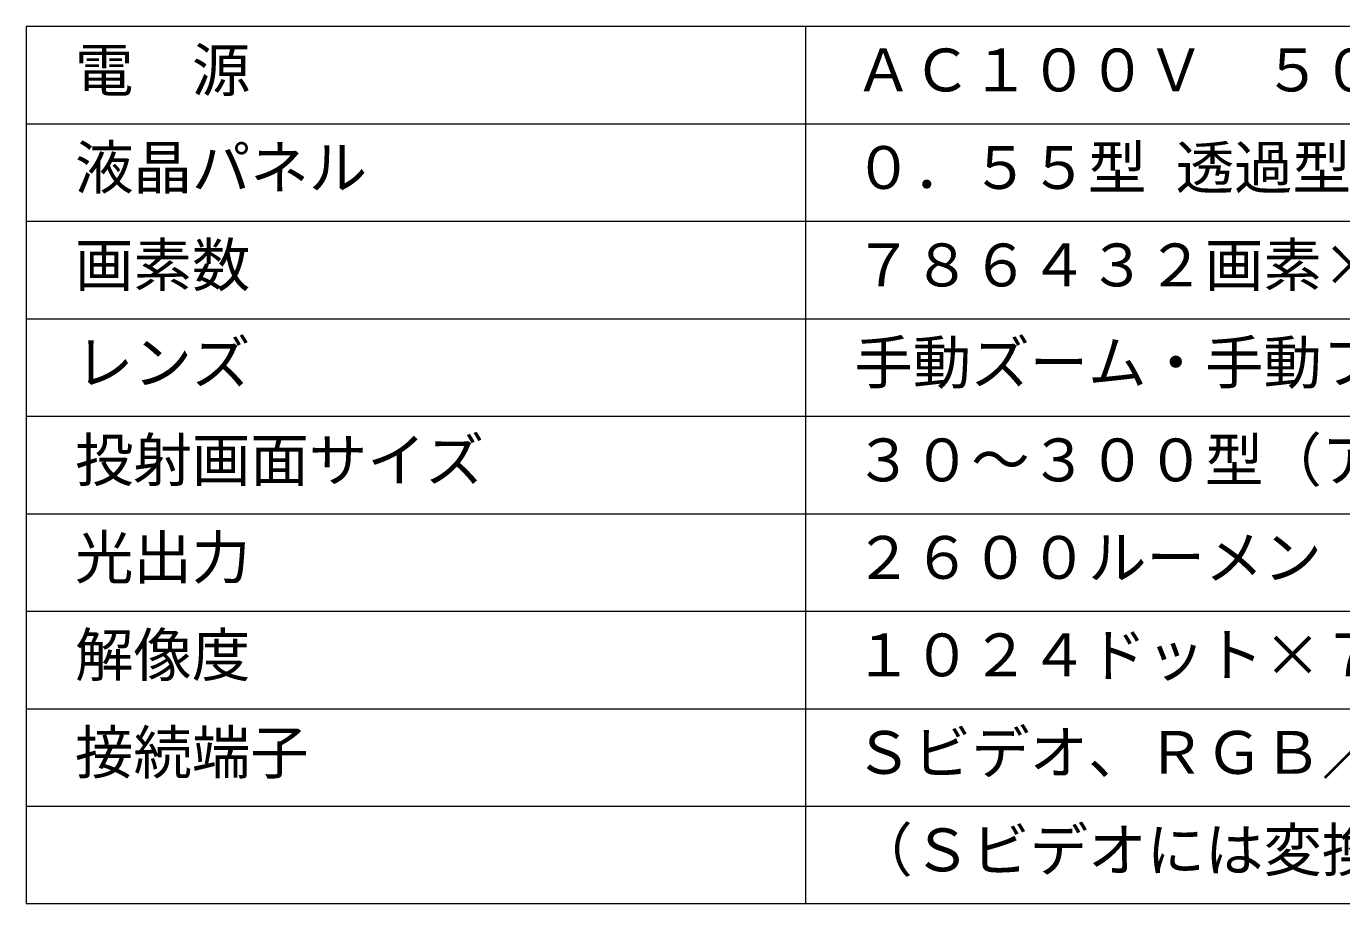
# Model space of a CAD drawing. Units: millimetres, scale not verified. Extents: x -63 to 62, y -57 to 57.
# Drawn here: x -62.5 to 5, y -56.5 to -11.5 of the extents above; entities that cross this region are included whole.
import ezdxf
from ezdxf.enums import TextEntityAlignment as Align

# ---------------------------------------------------------------- set-up
doc = ezdxf.new("R2010")
doc.units = ezdxf.units.MM
doc.header["$LTSCALE"] = 0.125
doc.layers.add('0-1_WAKU', color=1, linetype='Continuous', lineweight=18)
doc.layers.add('0-2_MOJI1', color=7, linetype='Continuous')
doc.styles.add('ＭＳ ゴシック', font='')
doc.styles.get('ＭＳ ゴシック').set_extended_font_data('MS Gothic')

msp = doc.modelspace()

# ---------------------------------------------------------------- linework, layer by layer
at = {"layer": '0-1_WAKU', "color": 4}
for p, q in [((-62.5035, -11.5375), (-62.5035, -56.5375)), ((-62.5035, -11.5375), (62.4965, -11.5375)), ((-22.5035, -11.5375), (-22.5035, -56.5375)), ((62.4965, -56.5375), (-62.5035, -56.5375))]:
    msp.add_line(p, q, dxfattribs=at)
at = {"layer": '0-1_WAKU'}
for p, q in [((-62.5035, -16.5375), (62.4965, -16.5375)), ((-62.5035, -21.5375), (62.4965, -21.5375)), ((-62.5035, -26.5375), (62.4965, -26.5375)), ((-62.5035, -31.5375), (62.4965, -31.5375)), ((-62.5035, -36.5375), (62.4965, -36.5375)), ((-62.5035, -41.5375), (62.4965, -41.5375)), ((-62.5035, -46.5375), (62.4965, -46.5375)), ((-62.5035, -51.5375), (62.4965, -51.5375))]:
    msp.add_line(p, q, dxfattribs=at)

# ---------------------------------------------------------------- texts
at = {"layer": '0-2_MOJI1', "style": 'ＭＳ ゴシック'}
for s, p in [('電\u3000源', (-60.0035, -15.5375)), ('ＡＣ１００Ｖ\u3000５０／６０Ｈｚ', (-20.0035, -15.5375)), ('液晶パネル', (-60.0035, -20.5375)), ('０．５５型 透過型液晶パネル ３原色方式', (-20.0035, -20.5375)), ('画素数', (-60.0035, -25.5375)), ('７８６４３２画素×３枚', (-20.0035, -25.5375)), ('レンズ', (-60.0035, -30.5375)), ('手動ズーム・手動フォーカスレンズ', (-20.0035, -30.5375)), ('投射画面サイズ', (-60.0035, -35.5375)), ('３０～３００型（アスペクト比４：３）', (-20.0035, -35.5375)), ('光出力', (-60.0035, -40.5375)), ('２６００ルーメン', (-20.0035, -40.5375)), ('解像度', (-60.0035, -45.5375)), ('１０２４ドット×７６８ドット', (-20.0035, -45.5375)), ('接続端子', (-60.0035, -50.5375)), ('Ｓビデオ、ＲＧＢ／シリアル／ＬＡＮ', (-20.0035, -50.5375)), ('（Ｓビデオには変換ケーブルが必要）', (-20.0035, -55.5375))]:
    msp.add_text(s, height=2.199, dxfattribs=at).set_placement(p, align=Align.BOTTOM_LEFT)

doc.saveas('drawing.dxf')
